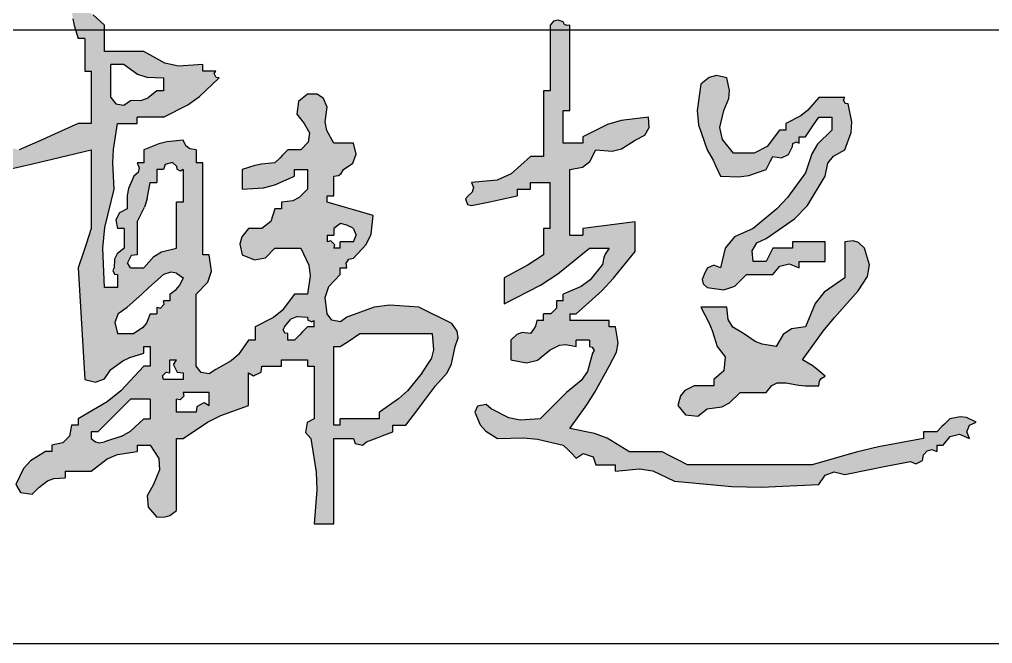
# Model space of a CAD drawing. Extents: x 5211311 to 5622788, y -441754 to -251897.
# Drawn here: x 5242771 to 5243803, y -287965 to -287304 of the extents above; entities that cross this region are included whole.
import ezdxf
from ezdxf.enums import TextEntityAlignment as Align

# ---------------------------------------------------------------- set-up
doc = ezdxf.new("R2010")
doc.units = 0
doc.header["$LTSCALE"] = 1000
doc.header["$MEASUREMENT"] = 0
doc.layers.get('0').update_dxf_attribs({"linetype": 'CONTINUOUS'})
doc.styles.add('sceie', font='sceie.shx', dxfattribs={"width": 0.7, "bigfont": 'sceic.shx'})

# ---------------------------------------------------------------- blocks, each defined once
blk = doc.blocks.new('韩超')
h = blk.add_hatch(color=256)
h.dxf.hatch_style = 1
h.paths.add_polyline_path([(0.787849, 0.514197), (0.777955, 0.527898), (0.77346, 0.562754), (0.78123, 0.586063), (0.805739, 0.61125), (0.805739, 0.625142), (0.819631, 0.625142), (0.818004, 0.635027), (0.823773, 0.643681), (0.833523, 0.64598), (0.860867, 0.674873), (0.870953, 0.696725), (0.875199, 0.736279), (0.836353, 0.74757), (0.816903, 0.753127), (0.777955, 0.764063), (0.777955, 0.777955), (0.791847, 0.777955), (0.791847, 0.819631), (0.801775, 0.820971), (0.80763, 0.824875), (0.812685, 0.833523), (0.832189, 0.847055), (0.839321, 0.866071), (0.833523, 0.889091), (0.791847, 0.889091), (0.776856, 0.916298), (0.7735, 0.934755), (0.777955, 0.965498), (0.770329, 0.984025), (0.756314, 0.993368), (0.736279, 0.993282), (0.716867, 0.977277), (0.713907, 0.950644), (0.729333, 0.930768), (0.740061, 0.911103), (0.737625, 0.891618), (0.722387, 0.875199), (0.694603, 0.875199), (0.683489, 0.864086), (0.677932, 0.858529), (0.666819, 0.847415), (0.638572, 0.845181), (0.624291, 0.842325), (0.597358, 0.833523), (0.597358, 0.791847), (0.643081, 0.794876), (0.666726, 0.800787), (0.708495, 0.819631), (0.708495, 0.833523), (0.736279, 0.833523), (0.736279, 0.791847), (0.718733, 0.774249), (0.705317, 0.767541), (0.680711, 0.764063), (0.680711, 0.750171), (0.666819, 0.750171), (0.658732, 0.72359), (0.639033, 0.708815), (0.61125, 0.708495), (0.596777, 0.690733), (0.592946, 0.675409), (0.597358, 0.652926), (0.623512, 0.642026), (0.64687, 0.646697), (0.666819, 0.666819), (0.722387, 0.666819), (0.738834, 0.631134), (0.742077, 0.608437), (0.736279, 0.569574), (0.708495, 0.569574), (0.682162, 0.535076), (0.663824, 0.519794), (0.625142, 0.500114), (0.625142, 0.47233), (0.61125, 0.47233), (0.589715, 0.441777), (0.574435, 0.428025), (0.54179, 0.409816), (0.527664, 0.400538), (0.510468, 0.403404), (0.500114, 0.416762), (0.500114, 0.569574), (0.524623, 0.594762), (0.532393, 0.618071), (0.527898, 0.652926), (0.514006, 0.652926), (0.514006, 0.847415), (0.500114, 0.847415), (0.500114, 0.875199), (0.486416, 0.877514), (0.478388, 0.883536), (0.47233, 0.896037), (0.438162, 0.892345), (0.420863, 0.888021), (0.388977, 0.875199), (0.388977, 0.847415), (0.375085, 0.847415), (0.379444, 0.836821), (0.376971, 0.826928), (0.368139, 0.819631), (0.356965, 0.793593), (0.353947, 0.778504), (0.354247, 0.750171), (0.337644, 0.741703), (0.330222, 0.726858), (0.333409, 0.708495), (0.347301, 0.708495), (0.347301, 0.666819), (0.332737, 0.655189), (0.327028, 0.643772), (0.326463, 0.625142), (0.32344, 0.619715), (0.327253, 0.612088), (0.333409, 0.61125), (0.333409, 0.583466), (0.305625, 0.583466), (0.302565, 0.667178), (0.306887, 0.710398), (0.326463, 0.791847), (0.3234, 0.8474), (0.32482, 0.875797), (0.333409, 0.930768), (0.375085, 0.930768), (0.375085, 0.94466), (0.430654, 0.94466), (0.482374, 0.970498), (0.50707, 0.987931), (0.548736, 1.028012), (0.542559, 1.028676), (0.538615, 1.036564), (0.54179, 1.041904), (0.514006, 1.041904), (0.514006, 1.055796), (0.462884, 1.052445), (0.433869, 1.058893), (0.388977, 1.08358), (0.305625, 1.08358), (0.305625, 1.139148), (0.281985, 1.161307), (0.266841, 1.170393), (0.236165, 1.180825), (0.238399, 1.152578), (0.241255, 1.138297), (0.250057, 1.111364), (0.263949, 1.111364), (0.263949, 1.041904), (0.277841, 1.041904), (0.277841, 0.930768), (0.250057, 0.930768), (0.200194, 0.90821), (0.175186, 0.897095), (0.125028, 0.875199), (0.097454, 0.881715), (0.078516, 0.877928), (0.055568, 0.861307), (0.050109, 0.847376), (0.0559, 0.8329), (0.06946, 0.826577), (0.152955, 0.845407), (0.194635, 0.855133), (0.277841, 0.875199), (0.277841, 0.708495), (0.266727, 0.675154), (0.261171, 0.658483), (0.250057, 0.625142), (0.255939, 0.530696), (0.258718, 0.483462), (0.263949, 0.388977), (0.286969, 0.38318), (0.305985, 0.390311), (0.319517, 0.409816), (0.344599, 0.428141), (0.359268, 0.435475), (0.388977, 0.444546), (0.388977, 0.458438), (0.40287, 0.458438), (0.40287, 0.416762), (0.388977, 0.416762), (0.340729, 0.364454), (0.31168, 0.341215), (0.250057, 0.305625), (0.250057, 0.291733), (0.236165, 0.291733), (0.231424, 0.268639), (0.217583, 0.254798), (0.194489, 0.250057), (0.194489, 0.236165), (0.180597, 0.236165), (0.148793, 0.216524), (0.134276, 0.200394), (0.118082, 0.166705), (0.127514, 0.14947), (0.152825, 0.145854), (0.166705, 0.159759), (0.185336, 0.17447), (0.198563, 0.17943), (0.222273, 0.180597), (0.222273, 0.194489), (0.277841, 0.194489), (0.311245, 0.220472), (0.333233, 0.229896), (0.375085, 0.236165), (0.375085, 0.250057), (0.40287, 0.250057), (0.420685, 0.221738), (0.422698, 0.197582), (0.409816, 0.166705), (0.396068, 0.142401), (0.398473, 0.118345), (0.416762, 0.097244), (0.43433, 0.097627), (0.444154, 0.100901), (0.458438, 0.111136), (0.458438, 0.263949), (0.47233, 0.263949), (0.524193, 0.298154), (0.552768, 0.312442), (0.61125, 0.333409), (0.61125, 0.40287), (0.621931, 0.39652), (0.637706, 0.404407), (0.639034, 0.416762), (0.680711, 0.416762), (0.680711, 0.430654), (0.736279, 0.430654), (0.736279, 0.416762), (0.750171, 0.416762), (0.750171, 0.305625), (0.735269, 0.297653), (0.731714, 0.276323), (0.743225, 0.263949), (0.754517, 0.192544), (0.755945, 0.155413), (0.750171, 0.083352), (0.791847, 0.083352), (0.791847, 0.263949), (0.833523, 0.263949), (0.837499, 0.253205), (0.852744, 0.249394), (0.861307, 0.257003), (0.883535, 0.265338), (0.894648, 0.269506), (0.916876, 0.277841), (0.916876, 0.291733), (0.94466, 0.291733), (0.969894, 0.324902), (0.982398, 0.341574), (1.007174, 0.375085), (1.032146, 0.402761), (1.041693, 0.421855), (1.04885, 0.458438), (1.055218, 0.477023), (1.053221, 0.491001), (1.041904, 0.50706), (0.972444, 0.54179), (0.910919, 0.546316), (0.877697, 0.541786), (0.819631, 0.520952), (0.805828, 0.5112)])
h.paths.add_polyline_path([(0.791847, 0.458438), (0.805739, 0.458438), (0.82241, 0.469551), (0.847415, 0.486222), (1.000228, 0.486222), (1.003038, 0.45197), (0.997988, 0.431769), (0.97939, 0.40287), (0.948039, 0.36501), (0.929334, 0.347744), (0.889091, 0.319517), (0.889091, 0.305625), (0.805739, 0.305625), (0.805739, 0.291733), (0.791847, 0.291733)], flags=16)
h.paths.add_polyline_path([(0.750171, 0.500114), (0.736279, 0.500114), (0.725165, 0.489), (0.719608, 0.483443), (0.708495, 0.47233), (0.694603, 0.47233), (0.694603, 0.486222), (0.688447, 0.48706), (0.684633, 0.494686), (0.687657, 0.500114), (0.701182, 0.516386), (0.715167, 0.52238), (0.736279, 0.520952), (0.736943, 0.514775), (0.744831, 0.510831), (0.750171, 0.514006)], flags=16)
h.paths.add_polyline_path([(0.791847, 0.666819), (0.793521, 0.674497), (0.785633, 0.682384), (0.777955, 0.680711), (0.777955, 0.694603), (0.791847, 0.694603), (0.792194, 0.70849), (0.806202, 0.718996), (0.819631, 0.715441), (0.833192, 0.709118), (0.838982, 0.694641), (0.833523, 0.680711), (0.805739, 0.680711), (0.805739, 0.666819)], flags=16)
h.paths.add_polyline_path([(0.527898, 0.361193), (0.527898, 0.333409), (0.517217, 0.339759), (0.501443, 0.331871), (0.500114, 0.319517), (0.458438, 0.319517), (0.458438, 0.347301), (0.466116, 0.345628), (0.474003, 0.353515), (0.47233, 0.361193)], flags=16)
h.paths.add_polyline_path([(0.47233, 0.40287), (0.47233, 0.388977), (0.430654, 0.388977), (0.42898, 0.396656), (0.436867, 0.404543), (0.444546, 0.40287), (0.444546, 0.430654), (0.458438, 0.430654), (0.452088, 0.419973), (0.459976, 0.404198)], flags=16)
h.paths.add_polyline_path([(0.47233, 0.604304), (0.464836, 0.588169), (0.458643, 0.580427), (0.444546, 0.569574), (0.444546, 0.555682), (0.430654, 0.555682), (0.432327, 0.548004), (0.42444, 0.540117), (0.416762, 0.54179), (0.416762, 0.527898), (0.40287, 0.527898), (0.39467, 0.507807), (0.386422, 0.49791), (0.368139, 0.486222), (0.333409, 0.486222), (0.327612, 0.509242), (0.334743, 0.528258), (0.354247, 0.54179), (0.384775, 0.569612), (0.400056, 0.583504), (0.430654, 0.61125), (0.446814, 0.616197), (0.458647, 0.614224)], flags=16)
h.paths.add_polyline_path([(0.458438, 0.666819), (0.426908, 0.659351), (0.410404, 0.649448), (0.388977, 0.625142), (0.361193, 0.625142), (0.354844, 0.635823), (0.362731, 0.651598), (0.375085, 0.652926), (0.375085, 0.722387), (0.390598, 0.753922), (0.396359, 0.771203), (0.40287, 0.805739), (0.416762, 0.805739), (0.416762, 0.833523), (0.430654, 0.833523), (0.434629, 0.844267), (0.449874, 0.848078), (0.458438, 0.840469), (0.459102, 0.834292), (0.466989, 0.830348), (0.47233, 0.833523), (0.47233, 0.764063), (0.458438, 0.764063)], flags=16)
h.paths.add_polyline_path([(0.40287, 0.347301), (0.40287, 0.305625), (0.388977, 0.305625), (0.360889, 0.27915), (0.342496, 0.268422), (0.305625, 0.257003), (0.294367, 0.254885), (0.286778, 0.256782), (0.277841, 0.263949), (0.277841, 0.277841), (0.291733, 0.277841), (0.319459, 0.305683), (0.333352, 0.319575), (0.361193, 0.347301)], flags=16)
h.paths.add_polyline_path([(0.430654, 1.000228), (0.416762, 1.000228), (0.39813, 0.985517), (0.384903, 0.980557), (0.361193, 0.97939), (0.347067, 0.970112), (0.329871, 0.972978), (0.319517, 0.986336), (0.319517, 1.055796), (0.347301, 1.055796), (0.376072, 1.035613), (0.395527, 1.029128), (0.430654, 1.028012)], flags=16)
h = blk.add_hatch(color=256)
h.dxf.hatch_style = 1
h.paths.add_polyline_path([(1.542018, 0.208381), (1.519791, 0.219494), (1.508677, 0.225051), (1.48645, 0.236165), (1.416989, 0.236165), (1.371255, 0.264232), (1.344642, 0.274582), (1.291961, 0.284787), (1.328443, 0.335457), (1.345237, 0.362046), (1.375313, 0.416762), (1.391241, 0.446575), (1.394603, 0.466747), (1.389205, 0.500114), (1.375313, 0.500114), (1.375313, 0.514006), (1.291961, 0.514006), (1.291961, 0.527898), (1.305853, 0.527898), (1.359796, 0.576664), (1.385101, 0.603375), (1.430881, 0.659873), (1.430881, 0.722387), (1.386427, 0.71683), (1.3642, 0.714052), (1.319745, 0.708495), (1.319745, 0.694603), (1.291961, 0.694603), (1.291961, 0.833523), (1.31926, 0.838693), (1.334923, 0.85044), (1.347529, 0.875199), (1.381781, 0.872389), (1.401982, 0.877439), (1.430881, 0.896037), (1.450883, 0.906123), (1.460131, 0.922307), (1.458666, 0.94466), (1.401114, 0.937345), (1.371819, 0.928557), (1.319745, 0.902983), (1.319745, 0.889091), (1.278069, 0.889091), (1.278069, 0.958552), (1.291961, 0.958552), (1.291961, 1.139148), (1.285806, 1.138304), (1.281086, 1.140664), (1.278069, 1.146094), (1.267308, 1.150023), (1.257931, 1.147679), (1.250285, 1.139148), (1.250285, 1.000228), (1.236393, 1.000228), (1.236393, 0.861307), (1.208609, 0.861307), (1.168183, 0.824416), (1.138053, 0.811024), (1.08358, 0.805739), (1.087939, 0.795145), (1.085465, 0.785252), (1.076634, 0.777955), (1.071121, 0.771113), (1.075065, 0.759282), (1.08358, 0.757117), (1.122533, 0.76519), (1.141984, 0.769358), (1.180825, 0.777955), (1.180825, 0.791847), (1.208609, 0.791847), (1.208609, 0.805739), (1.250285, 0.805739), (1.250285, 0.708495), (1.236393, 0.708495), (1.236393, 0.652926), (1.203973, 0.631977), (1.187234, 0.622213), (1.15304, 0.604304), (1.15304, 0.548736), (1.229739, 0.588318), (1.266619, 0.612432), (1.333637, 0.666819), (1.375313, 0.666819), (1.366995, 0.654381), (1.363975, 0.646831), (1.361421, 0.632088), (1.335054, 0.599814), (1.316435, 0.58585), (1.278069, 0.569574), (1.278069, 0.555682), (1.264177, 0.555682), (1.26415, 0.539965), (1.25211, 0.527924), (1.236393, 0.527898), (1.236393, 0.514006), (1.222501, 0.514006), (1.219217, 0.502022), (1.216226, 0.496039), (1.208609, 0.486222), (1.191149, 0.488205), (1.17971, 0.484393), (1.166932, 0.47233), (1.166932, 0.430654), (1.200708, 0.424307), (1.223469, 0.429997), (1.250285, 0.451492), (1.27048, 0.461183), (1.283894, 0.46286), (1.305853, 0.458438), (1.305853, 0.47233), (1.333637, 0.47233), (1.333637, 0.458438), (1.339793, 0.4576), (1.343606, 0.449973), (1.340583, 0.444546), (1.32937, 0.406076), (1.316213, 0.38634), (1.285015, 0.361193), (1.229447, 0.305625), (1.187056, 0.302553), (1.163204, 0.307323), (1.125256, 0.326463), (1.114566, 0.33576), (1.096818, 0.332211), (1.090526, 0.319517), (1.102438, 0.292491), (1.113943, 0.279343), (1.139148, 0.263949), (1.194983, 0.265062), (1.223561, 0.262204), (1.278069, 0.250057), (1.289183, 0.238943), (1.294739, 0.233386), (1.305853, 0.222273), (1.320568, 0.231877), (1.341519, 0.224893), (1.347529, 0.208381), (1.389205, 0.208381), (1.389205, 0.194489), (1.439628, 0.1998), (1.468259, 0.195028), (1.514234, 0.173651), (1.635959, 0.161998), (1.69773, 0.160594), (1.819859, 0.166705), (1.833779, 0.185933), (1.852296, 0.192877), (1.875427, 0.187543), (1.930995, 0.198656), (1.958779, 0.204213), (2.014348, 0.215327), (2.025534, 0.209917), (2.039748, 0.217024), (2.042132, 0.229219), (2.049428, 0.23805), (2.059322, 0.240524), (2.069916, 0.236165), (2.069916, 0.250057), (2.083808, 0.250057), (2.098401, 0.26772), (2.118188, 0.272666), (2.139376, 0.263949), (2.133917, 0.27788), (2.139708, 0.292356), (2.153268, 0.298679), (2.133073, 0.308371), (2.119659, 0.310047), (2.0977, 0.305625), (2.086586, 0.294512), (2.08103, 0.288955), (2.069916, 0.277841), (2.042132, 0.277841), (2.042132, 0.263949), (1.946785, 0.245868), (1.899372, 0.234712), (1.805967, 0.208381)])
h = blk.add_hatch(color=256)
h.dxf.hatch_style = 1
h.paths.add_polyline_path([(1.611478, 0.625142), (1.597547, 0.630601), (1.583071, 0.624811), (1.576748, 0.61125), (1.572819, 0.60049), (1.575163, 0.591112), (1.583694, 0.583466), (1.61855, 0.578971), (1.641859, 0.586741), (1.667046, 0.61125), (1.680938, 0.61125), (1.722615, 0.61125), (1.737208, 0.628913), (1.756995, 0.63386), (1.778183, 0.625142), (1.778183, 0.639034), (1.833751, 0.639034), (1.833751, 0.655705), (1.833751, 0.66404), (1.833751, 0.680711), (1.805967, 0.680711), (1.792075, 0.680711), (1.764291, 0.680711), (1.764291, 0.666819), (1.722615, 0.666819), (1.717058, 0.655705), (1.714279, 0.650148), (1.708723, 0.639034), (1.69483, 0.639034), (1.680938, 0.639034), (1.678868, 0.661339), (1.688455, 0.678116), (1.708723, 0.687657), (1.768692, 0.728785), (1.795922, 0.757527), (1.833751, 0.819631), (1.839429, 0.846829), (1.850907, 0.862133), (1.875427, 0.875199), (1.888443, 0.91196), (1.890032, 0.934206), (1.882373, 0.972444), (1.876196, 0.973108), (1.872252, 0.980995), (1.875427, 0.986336), (1.861535, 0.986336), (1.819859, 0.986336), (1.796859, 0.959188), (1.781933, 0.947248), (1.750399, 0.930768), (1.750399, 0.916876), (1.736507, 0.916876), (1.71031, 0.882162), (1.682751, 0.868382), (1.639262, 0.868253), (1.61591, 0.897042), (1.610049, 0.922442), (1.618424, 0.958552), (1.629264, 0.984285), (1.6309, 1.000642), (1.62537, 1.028012), (1.602888, 1.032424), (1.587563, 1.028593), (1.569802, 1.01412), (1.562035, 0.958817), (1.56513, 0.927869), (1.583694, 0.875199), (1.595758, 0.853473), (1.601336, 0.842318), (1.611478, 0.819631), (1.650742, 0.818134), (1.671448, 0.821092), (1.708723, 0.833523), (1.714279, 0.844637), (1.717058, 0.850194), (1.722615, 0.861307), (1.740978, 0.85812), (1.755823, 0.865542), (1.764291, 0.882145), (1.764955, 0.888322), (1.772842, 0.892266), (1.778183, 0.889091), (1.778183, 0.902983), (1.792075, 0.902983), (1.803189, 0.919654), (1.808745, 0.927989), (1.819859, 0.94466), (1.847643, 0.94466), (1.847643, 0.916876), (1.817381, 0.887163), (1.804962, 0.866982), (1.792075, 0.826577), (1.753545, 0.774398), (1.730689, 0.750113), (1.680938, 0.708495), (1.641359, 0.690689), (1.621854, 0.667284)])
h = blk.add_hatch(color=256)
h.dxf.hatch_style = 1
h.paths.add_polyline_path([(1.831635, 0.573795), (1.812227, 0.549535), (1.792075, 0.500114), (1.762292, 0.496094), (1.744726, 0.484384), (1.729561, 0.458438), (1.700075, 0.463546), (1.684975, 0.469586), (1.6601, 0.486222), (1.637668, 0.49978), (1.627728, 0.515685), (1.62537, 0.54179), (1.603143, 0.54179), (1.592029, 0.54179), (1.569802, 0.54179), (1.586675, 0.509854), (1.593737, 0.492906), (1.604532, 0.458438), (1.621804, 0.436498), (1.61886, 0.407063), (1.597586, 0.388977), (1.597586, 0.375085), (1.55591, 0.375085), (1.536306, 0.36578), (1.526798, 0.35437), (1.52118, 0.333409), (1.537185, 0.313997), (1.563818, 0.311038), (1.583694, 0.326463), (1.614401, 0.331156), (1.630976, 0.339443), (1.653154, 0.361193), (1.667046, 0.361193), (1.708723, 0.361193), (1.720352, 0.375758), (1.731769, 0.381467), (1.750399, 0.382031), (1.77782, 0.376762), (1.791938, 0.37535), (1.819859, 0.375085), (1.821199, 0.385013), (1.825102, 0.390868), (1.833751, 0.395924), (1.815429, 0.411271), (1.805589, 0.418299), (1.785129, 0.430654), (1.829593, 0.491137), (1.853312, 0.520437), (1.903211, 0.57652), (1.923495, 0.606919), (1.927312, 0.631729), (1.917103, 0.666819), (1.904326, 0.678881), (1.892887, 0.682694), (1.875427, 0.680711), (1.875427, 0.650148), (1.875427, 0.634867), (1.875427, 0.604304)])
for p, q in [((0.305625, 1.139148), (0.281985, 1.161307)), ((0.238399, 1.152578), (0.241255, 1.138297)), ((0.241255, 1.138297), (0.250057, 1.111364)), ((0.305625, 1.08358), (0.305625, 1.139148)), ((1.257931, 1.147679), (1.250285, 1.139148)), ((1.250285, 1.139148), (1.250285, 1.000228)), ((1.267308, 1.150023), (1.257931, 1.147679)), ((1.278069, 1.146094), (1.267308, 1.150023)), ((1.281086, 1.140664), (1.278069, 1.146094)), ((1.285806, 1.138304), (1.281086, 1.140664)), ((1.291961, 1.139148), (1.285806, 1.138304)), ((1.291961, 0.958552), (1.291961, 1.139148)), ((0.263949, 1.111364), (0.250057, 1.111364)), ((0.263949, 1.111364), (0.263949, 1.041904)), ((0.388977, 1.08358), (0.305625, 1.08358)), ((0.433869, 1.058893), (0.388977, 1.08358)), ((0.319517, 0.986336), (0.319517, 1.055796)), ((0.347301, 1.055796), (0.319517, 1.055796)), ((0.347301, 1.055796), (0.376072, 1.035613)), ((0.462884, 1.052445), (0.433869, 1.058893)), ((0.514006, 1.055796), (0.462884, 1.052445)), ((0.514006, 1.041904), (0.514006, 1.055796)), ((0.263949, 1.041904), (0.277841, 1.041904)), ((0.277841, 1.041904), (0.277841, 0.930768)), ((0.376072, 1.035613), (0.395527, 1.029128)), ((0.54179, 1.041904), (0.514006, 1.041904)), ((0.538615, 1.036564), (0.54179, 1.041904)), ((0.542559, 1.028676), (0.538615, 1.036564)), ((1.602888, 1.032424), (1.587563, 1.028593)), ((1.62537, 1.028012), (1.602888, 1.032424)), ((0.395527, 1.029128), (0.430654, 1.028012)), ((0.430654, 1.028012), (0.430654, 1.000228)), ((0.50707, 0.987931), (0.548736, 1.028012)), ((0.548736, 1.028012), (0.542559, 1.028676)), ((1.569802, 1.01412), (1.562035, 0.958817)), ((1.587563, 1.028593), (1.569802, 1.01412)), ((1.6309, 1.000642), (1.62537, 1.028012)), ((0.416762, 1.000228), (0.39813, 0.985517)), ((0.430654, 1.000228), (0.416762, 1.000228)), ((0.736279, 0.993282), (0.716867, 0.977277)), ((0.756314, 0.993368), (0.736279, 0.993282)), ((0.770329, 0.984025), (0.756314, 0.993368)), ((1.236393, 1.000228), (1.236393, 0.861307)), ((1.250285, 1.000228), (1.236393, 1.000228)), ((1.629264, 0.984285), (1.6309, 1.000642)), ((0.319517, 0.986336), (0.329871, 0.972978)), ((0.329871, 0.972978), (0.347067, 0.970112)), ((0.347067, 0.970112), (0.361193, 0.97939)), ((0.361193, 0.97939), (0.384903, 0.980557)), ((0.384903, 0.980557), (0.39813, 0.985517)), ((0.430654, 0.94466), (0.482374, 0.970498)), ((0.482374, 0.970498), (0.50707, 0.987931)), ((0.716867, 0.977277), (0.713907, 0.950644)), ((0.777955, 0.965498), (0.770329, 0.984025)), ((1.618424, 0.958552), (1.629264, 0.984285)), ((1.819859, 0.986336), (1.796859, 0.959188)), ((1.861535, 0.986336), (1.819859, 0.986336)), ((1.875427, 0.986336), (1.861535, 0.986336)), ((1.872252, 0.980995), (1.875427, 0.986336)), ((1.876196, 0.973108), (1.872252, 0.980995)), ((1.882373, 0.972444), (1.876196, 0.973108)), ((1.890032, 0.934206), (1.882373, 0.972444)), ((0.713907, 0.950644), (0.729333, 0.930768)), ((0.7735, 0.934755), (0.777955, 0.965498)), ((1.278069, 0.958552), (1.291961, 0.958552)), ((1.278069, 0.889091), (1.278069, 0.958552)), ((1.562035, 0.958817), (1.56513, 0.927869)), ((1.610049, 0.922442), (1.618424, 0.958552)), ((1.796859, 0.959188), (1.781933, 0.947248)), ((0.250057, 0.930768), (0.200194, 0.90821)), ((0.277841, 0.930768), (0.250057, 0.930768)), ((0.32482, 0.875797), (0.333409, 0.930768)), ((0.333409, 0.930768), (0.375085, 0.930768)), ((0.375085, 0.930768), (0.375085, 0.94466)), ((0.430654, 0.94466), (0.375085, 0.94466)), ((0.729333, 0.930768), (0.740061, 0.911103)), ((0.776856, 0.916298), (0.7735, 0.934755)), ((1.371819, 0.928557), (1.319745, 0.902983)), ((1.401114, 0.937345), (1.371819, 0.928557)), ((1.458666, 0.94466), (1.401114, 0.937345)), ((1.460131, 0.922307), (1.458666, 0.94466)), ((1.781933, 0.947248), (1.750399, 0.930768)), ((1.750399, 0.930768), (1.750399, 0.916876)), ((1.808745, 0.927989), (1.819859, 0.94466)), ((1.819859, 0.94466), (1.847643, 0.94466)), ((1.847643, 0.94466), (1.847643, 0.916876)), ((1.888443, 0.91196), (1.890032, 0.934206)), ((0.200194, 0.90821), (0.175186, 0.897095)), ((0.740061, 0.911103), (0.737625, 0.891618)), ((0.791847, 0.889091), (0.776856, 0.916298)), ((1.450883, 0.906123), (1.460131, 0.922307)), ((1.56513, 0.927869), (1.583694, 0.875199)), ((1.61591, 0.897042), (1.610049, 0.922442)), ((1.736507, 0.916876), (1.71031, 0.882162)), ((1.750399, 0.916876), (1.736507, 0.916876)), ((1.792075, 0.902983), (1.803189, 0.919654)), ((1.803189, 0.919654), (1.808745, 0.927989)), ((1.847643, 0.916876), (1.817381, 0.887163)), ((1.875427, 0.875199), (1.888443, 0.91196)), ((0.175186, 0.897095), (0.125028, 0.875199)), ((0.420863, 0.888021), (0.388977, 0.875199)), ((0.438162, 0.892345), (0.420863, 0.888021)), ((0.47233, 0.896037), (0.438162, 0.892345)), ((0.478388, 0.883536), (0.47233, 0.896037)), ((0.737625, 0.891618), (0.722387, 0.875199)), ((0.833523, 0.889091), (0.791847, 0.889091)), ((0.839321, 0.866071), (0.833523, 0.889091)), ((1.319745, 0.889091), (1.278069, 0.889091)), ((1.319745, 0.902983), (1.319745, 0.889091)), ((1.401982, 0.877439), (1.430881, 0.896037)), ((1.430881, 0.896037), (1.450883, 0.906123)), ((1.639262, 0.868253), (1.61591, 0.897042)), ((1.764291, 0.882145), (1.764955, 0.888322)), ((1.764955, 0.888322), (1.772842, 0.892266)), ((1.772842, 0.892266), (1.778183, 0.889091)), ((1.778183, 0.902983), (1.792075, 0.902983)), ((1.778183, 0.889091), (1.778183, 0.902983)), ((1.817381, 0.887163), (1.804962, 0.866982)), ((0.194635, 0.855133), (0.277841, 0.875199)), ((0.277841, 0.875199), (0.277841, 0.708495)), ((0.3234, 0.8474), (0.32482, 0.875797)), ((0.388977, 0.875199), (0.388977, 0.847415)), ((0.486416, 0.877514), (0.478388, 0.883536)), ((0.500114, 0.875199), (0.486416, 0.877514)), ((0.500114, 0.875199), (0.500114, 0.847415)), ((0.694603, 0.875199), (0.683489, 0.864086)), ((0.722387, 0.875199), (0.694603, 0.875199)), ((1.334923, 0.85044), (1.347529, 0.875199)), ((1.347529, 0.875199), (1.381781, 0.872389)), ((1.381781, 0.872389), (1.401982, 0.877439)), ((1.583694, 0.875199), (1.595758, 0.853473)), ((1.682751, 0.868382), (1.639262, 0.868253)), ((1.71031, 0.882162), (1.682751, 0.868382)), ((1.755823, 0.865542), (1.764291, 0.882145)), ((1.804962, 0.866982), (1.792075, 0.826577)), ((1.850907, 0.862133), (1.875427, 0.875199)), ((0.152955, 0.845407), (0.194635, 0.855133)), ((0.326463, 0.791847), (0.3234, 0.8474)), ((0.388977, 0.847415), (0.375085, 0.847415)), ((0.375085, 0.847415), (0.379444, 0.836821)), ((0.449874, 0.848078), (0.434629, 0.844267)), ((0.458438, 0.840469), (0.449874, 0.848078)), ((0.514006, 0.847415), (0.500114, 0.847415)), ((0.514006, 0.652926), (0.514006, 0.847415)), ((0.666819, 0.847415), (0.638572, 0.845181)), ((0.677932, 0.858529), (0.666819, 0.847415)), ((0.683489, 0.864086), (0.677932, 0.858529)), ((0.812685, 0.833523), (0.832189, 0.847055)), ((0.832189, 0.847055), (0.839321, 0.866071)), ((1.208609, 0.861307), (1.168183, 0.824416)), ((1.236393, 0.861307), (1.208609, 0.861307)), ((1.31926, 0.838693), (1.334923, 0.85044)), ((1.595758, 0.853473), (1.601336, 0.842318)), ((1.714279, 0.844637), (1.717058, 0.850194)), ((1.717058, 0.850194), (1.722615, 0.861307)), ((1.722615, 0.861307), (1.740978, 0.85812)), ((1.740978, 0.85812), (1.755823, 0.865542)), ((1.833751, 0.819631), (1.839429, 0.846829)), ((1.839429, 0.846829), (1.850907, 0.862133)), ((0.06946, 0.826577), (0.152955, 0.845407)), ((0.376971, 0.826928), (0.368139, 0.819631)), ((0.379444, 0.836821), (0.376971, 0.826928)), ((0.416762, 0.833523), (0.416762, 0.805739)), ((0.430654, 0.833523), (0.416762, 0.833523)), ((0.434629, 0.844267), (0.430654, 0.833523)), ((0.458438, 0.840469), (0.459102, 0.834292)), ((0.466989, 0.830348), (0.459102, 0.834292)), ((0.47233, 0.833523), (0.466989, 0.830348)), ((0.47233, 0.833523), (0.47233, 0.764063)), ((0.624291, 0.842325), (0.597358, 0.833523)), ((0.597358, 0.833523), (0.597358, 0.791847)), ((0.638572, 0.845181), (0.624291, 0.842325)), ((0.708495, 0.833523), (0.736279, 0.833523)), ((0.708495, 0.819631), (0.708495, 0.833523)), ((0.736279, 0.833523), (0.736279, 0.791847)), ((0.80763, 0.824875), (0.812685, 0.833523)), ((1.291961, 0.833523), (1.31926, 0.838693)), ((1.291961, 0.694603), (1.291961, 0.833523)), ((1.601336, 0.842318), (1.611478, 0.819631)), ((1.671448, 0.821092), (1.708723, 0.833523)), ((1.708723, 0.833523), (1.714279, 0.844637)), ((1.792075, 0.826577), (1.753545, 0.774398)), ((0.368139, 0.819631), (0.356965, 0.793593)), ((0.396359, 0.771203), (0.40287, 0.805739)), ((0.40287, 0.805739), (0.416762, 0.805739)), ((0.666726, 0.800787), (0.708495, 0.819631)), ((0.791847, 0.819631), (0.801775, 0.820971)), ((0.791847, 0.777955), (0.791847, 0.819631)), ((0.801775, 0.820971), (0.80763, 0.824875)), ((1.138053, 0.811024), (1.08358, 0.805739)), ((1.08358, 0.805739), (1.087939, 0.795145)), ((1.168183, 0.824416), (1.138053, 0.811024)), ((1.208609, 0.791847), (1.208609, 0.805739)), ((1.208609, 0.805739), (1.250285, 0.805739)), ((1.250285, 0.708495), (1.250285, 0.805739)), ((1.611478, 0.819631), (1.650742, 0.818134)), ((1.650742, 0.818134), (1.671448, 0.821092)), ((1.795922, 0.757527), (1.833751, 0.819631)), ((0.306887, 0.710398), (0.326463, 0.791847)), ((0.356965, 0.793593), (0.353947, 0.778504)), ((0.597358, 0.791847), (0.643081, 0.794876)), ((0.643081, 0.794876), (0.666726, 0.800787)), ((0.736279, 0.791847), (0.718733, 0.774249)), ((1.085465, 0.785252), (1.076634, 0.777955)), ((1.087939, 0.795145), (1.085465, 0.785252)), ((1.180825, 0.791847), (1.208609, 0.791847)), ((1.180825, 0.791847), (1.180825, 0.777955)), ((0.353947, 0.778504), (0.354247, 0.750171)), ((0.396359, 0.771203), (0.390598, 0.753922)), ((0.47233, 0.764063), (0.458438, 0.764063)), ((0.458438, 0.666819), (0.458438, 0.764063)), ((0.705317, 0.767541), (0.680711, 0.764063)), ((0.680711, 0.764063), (0.680711, 0.750171)), ((0.718733, 0.774249), (0.705317, 0.767541)), ((0.777955, 0.777955), (0.791847, 0.777955)), ((0.777955, 0.764063), (0.777955, 0.777955)), ((0.816903, 0.753127), (0.777955, 0.764063)), ((1.076634, 0.777955), (1.071121, 0.771113)), ((1.071121, 0.771113), (1.075065, 0.759282)), ((1.08358, 0.757117), (1.122533, 0.76519)), ((1.122533, 0.76519), (1.141984, 0.769358)), ((1.141984, 0.769358), (1.180825, 0.777955)), ((1.753545, 0.774398), (1.730689, 0.750113)), ((0.354247, 0.750171), (0.337644, 0.741703)), ((0.375085, 0.722387), (0.390598, 0.753922)), ((0.666819, 0.750171), (0.658732, 0.72359)), ((0.680711, 0.750171), (0.666819, 0.750171)), ((0.836353, 0.74757), (0.816903, 0.753127)), ((0.875199, 0.736279), (0.836353, 0.74757)), ((1.075065, 0.759282), (1.08358, 0.757117)), ((1.730689, 0.750113), (1.680938, 0.708495)), ((1.768692, 0.728785), (1.795922, 0.757527)), ((0.337644, 0.741703), (0.330222, 0.726858)), ((0.330222, 0.726858), (0.333409, 0.708495)), ((0.375085, 0.722387), (0.375085, 0.652926)), ((0.658732, 0.72359), (0.639033, 0.708815)), ((0.870953, 0.696725), (0.875199, 0.736279)), ((1.430881, 0.722387), (1.386427, 0.71683)), ((1.430881, 0.659873), (1.430881, 0.722387)), ((1.708723, 0.687657), (1.768692, 0.728785)), ((0.277841, 0.708495), (0.266727, 0.675154)), ((0.302565, 0.667178), (0.306887, 0.710398)), ((0.347301, 0.708495), (0.333409, 0.708495)), ((0.347301, 0.708495), (0.347301, 0.666819)), ((0.61125, 0.708495), (0.596777, 0.690733)), ((0.639033, 0.708815), (0.61125, 0.708495)), ((0.792194, 0.70849), (0.791847, 0.694603)), ((0.806202, 0.718996), (0.792194, 0.70849)), ((0.819631, 0.715441), (0.806202, 0.718996)), ((0.833192, 0.709118), (0.819631, 0.715441)), ((0.833192, 0.709118), (0.838982, 0.694641)), ((1.236393, 0.708495), (1.236393, 0.652926)), ((1.250285, 0.708495), (1.236393, 0.708495)), ((1.3642, 0.714052), (1.319745, 0.708495)), ((1.319745, 0.708495), (1.319745, 0.694603)), ((1.386427, 0.71683), (1.3642, 0.714052)), ((1.680938, 0.708495), (1.641359, 0.690689)), ((0.596777, 0.690733), (0.592946, 0.675409)), ((0.777955, 0.694603), (0.777955, 0.680711)), ((0.777955, 0.694603), (0.791847, 0.694603)), ((0.785633, 0.682384), (0.777955, 0.680711)), ((0.785633, 0.682384), (0.793521, 0.674497)), ((0.833523, 0.680711), (0.805739, 0.680711)), ((0.805739, 0.666819), (0.805739, 0.680711)), ((0.833523, 0.680711), (0.838982, 0.694641)), ((0.860867, 0.674873), (0.870953, 0.696725)), ((1.291961, 0.694603), (1.319745, 0.694603)), ((1.641359, 0.690689), (1.621854, 0.667284)), ((1.688455, 0.678116), (1.708723, 0.687657)), ((1.792075, 0.680711), (1.764291, 0.680711)), ((1.764291, 0.680711), (1.764291, 0.666819)), ((1.805967, 0.680711), (1.792075, 0.680711)), ((1.833751, 0.680711), (1.805967, 0.680711)), ((1.833751, 0.66404), (1.833751, 0.680711)), ((1.892887, 0.682694), (1.875427, 0.680711)), ((1.875427, 0.680711), (1.875427, 0.650148)), ((1.904326, 0.678881), (1.892887, 0.682694)), ((0.266727, 0.675154), (0.261171, 0.658483)), ((0.305625, 0.583466), (0.302565, 0.667178)), ((0.347301, 0.666819), (0.332737, 0.655189)), ((0.426908, 0.659351), (0.458438, 0.666819)), ((0.592946, 0.675409), (0.597358, 0.652926)), ((0.64687, 0.646697), (0.666819, 0.666819)), ((0.666819, 0.666819), (0.722387, 0.666819)), ((0.722387, 0.666819), (0.738834, 0.631134)), ((0.793521, 0.674497), (0.791847, 0.666819)), ((0.805739, 0.666819), (0.791847, 0.666819)), ((0.833523, 0.64598), (0.860867, 0.674873)), ((1.266619, 0.612432), (1.333637, 0.666819)), ((1.333637, 0.666819), (1.375313, 0.666819)), ((1.375313, 0.666819), (1.366995, 0.654381)), ((1.621854, 0.667284), (1.611478, 0.625142)), ((1.678868, 0.661339), (1.688455, 0.678116)), ((1.680938, 0.639034), (1.678868, 0.661339)), ((1.722615, 0.666819), (1.717058, 0.655705)), ((1.764291, 0.666819), (1.722615, 0.666819)), ((1.833751, 0.655705), (1.833751, 0.66404)), ((1.917103, 0.666819), (1.904326, 0.678881)), ((1.927312, 0.631729), (1.917103, 0.666819)), ((0.261171, 0.658483), (0.250057, 0.625142)), ((0.327028, 0.643772), (0.326463, 0.625142)), ((0.332737, 0.655189), (0.327028, 0.643772)), ((0.362731, 0.651598), (0.354844, 0.635823)), ((0.375085, 0.652926), (0.362731, 0.651598)), ((0.410404, 0.649448), (0.388977, 0.625142)), ((0.410404, 0.649448), (0.426908, 0.659351)), ((0.527898, 0.652926), (0.514006, 0.652926)), ((0.532393, 0.618071), (0.527898, 0.652926)), ((0.597358, 0.652926), (0.623512, 0.642026)), ((0.623512, 0.642026), (0.64687, 0.646697)), ((0.818004, 0.635027), (0.823773, 0.643681)), ((0.823773, 0.643681), (0.833523, 0.64598)), ((1.236393, 0.652926), (1.203973, 0.631977)), ((1.363975, 0.646831), (1.361421, 0.632088)), ((1.366995, 0.654381), (1.363975, 0.646831)), ((1.385101, 0.603375), (1.430881, 0.659873)), ((1.714279, 0.650148), (1.708723, 0.639034)), ((1.717058, 0.655705), (1.714279, 0.650148)), ((1.833751, 0.639034), (1.833751, 0.655705)), ((1.875427, 0.650148), (1.875427, 0.634867)), ((0.250057, 0.625142), (0.255939, 0.530696)), ((0.326463, 0.625142), (0.32344, 0.619715)), ((0.32344, 0.619715), (0.327253, 0.612088)), ((0.361193, 0.625142), (0.354844, 0.635823)), ((0.361193, 0.625142), (0.388977, 0.625142)), ((0.738834, 0.631134), (0.742077, 0.608437)), ((0.805739, 0.61125), (0.805739, 0.625142)), ((0.805739, 0.625142), (0.819631, 0.625142)), ((0.819631, 0.625142), (0.818004, 0.635027)), ((1.187234, 0.622213), (1.15304, 0.604304)), ((1.203973, 0.631977), (1.187234, 0.622213)), ((1.361421, 0.632088), (1.335054, 0.599814)), ((1.583071, 0.624811), (1.576748, 0.61125)), ((1.597547, 0.630601), (1.583071, 0.624811)), ((1.611478, 0.625142), (1.597547, 0.630601)), ((1.69483, 0.639034), (1.680938, 0.639034)), ((1.708723, 0.639034), (1.69483, 0.639034)), ((1.722615, 0.61125), (1.737208, 0.628913)), ((1.737208, 0.628913), (1.756995, 0.63386)), ((1.756995, 0.63386), (1.778183, 0.625142)), ((1.778183, 0.625142), (1.778183, 0.639034)), ((1.778183, 0.639034), (1.833751, 0.639034)), ((1.875427, 0.634867), (1.875427, 0.604304)), ((1.923495, 0.606919), (1.927312, 0.631729)), ((0.327253, 0.612088), (0.333409, 0.61125)), ((0.333409, 0.61125), (0.333409, 0.583466)), ((0.430654, 0.61125), (0.400056, 0.583504)), ((0.446814, 0.616197), (0.430654, 0.61125)), ((0.458647, 0.614224), (0.446814, 0.616197)), ((0.458647, 0.614224), (0.47233, 0.604304)), ((0.47233, 0.604304), (0.464836, 0.588169)), ((0.524623, 0.594762), (0.532393, 0.618071)), ((0.742077, 0.608437), (0.736279, 0.569574)), ((0.78123, 0.586063), (0.805739, 0.61125)), ((1.15304, 0.604304), (1.15304, 0.548736)), ((1.229739, 0.588318), (1.266619, 0.612432)), ((1.335054, 0.599814), (1.316435, 0.58585)), ((1.359796, 0.576664), (1.385101, 0.603375)), ((1.576748, 0.61125), (1.572819, 0.60049)), ((1.572819, 0.60049), (1.575163, 0.591112)), ((1.641859, 0.586741), (1.667046, 0.61125)), ((1.667046, 0.61125), (1.680938, 0.61125)), ((1.680938, 0.61125), (1.722615, 0.61125)), ((1.875427, 0.604304), (1.831635, 0.573795)), ((1.903211, 0.57652), (1.923495, 0.606919)), ((0.333409, 0.583466), (0.305625, 0.583466)), ((0.384775, 0.569612), (0.400056, 0.583504)), ((0.444546, 0.569574), (0.458643, 0.580427)), ((0.458643, 0.580427), (0.464836, 0.588169)), ((0.500114, 0.569574), (0.524623, 0.594762)), ((0.77346, 0.562754), (0.78123, 0.586063)), ((1.15304, 0.548736), (1.229739, 0.588318)), ((1.316435, 0.58585), (1.278069, 0.569574)), ((1.575163, 0.591112), (1.583694, 0.583466)), ((1.583694, 0.583466), (1.61855, 0.578971)), ((1.61855, 0.578971), (1.641859, 0.586741)), ((0.384775, 0.569612), (0.354247, 0.54179)), ((0.444546, 0.569574), (0.444546, 0.555682)), ((0.500114, 0.416762), (0.500114, 0.569574)), ((0.708495, 0.569574), (0.682162, 0.535076)), ((0.736279, 0.569574), (0.708495, 0.569574)), ((0.777955, 0.527898), (0.77346, 0.562754)), ((1.278069, 0.555682), (1.278069, 0.569574)), ((1.305853, 0.527898), (1.359796, 0.576664)), ((1.831635, 0.573795), (1.812227, 0.549535)), ((1.853312, 0.520437), (1.903211, 0.57652)), ((0.334743, 0.528258), (0.354247, 0.54179)), ((0.416762, 0.54179), (0.416762, 0.527898)), ((0.416762, 0.54179), (0.42444, 0.540117)), ((0.432327, 0.548004), (0.42444, 0.540117)), ((0.432327, 0.548004), (0.430654, 0.555682)), ((0.444546, 0.555682), (0.430654, 0.555682)), ((0.877697, 0.541786), (0.819631, 0.520952)), ((0.910919, 0.546316), (0.877697, 0.541786)), ((0.972444, 0.54179), (0.910919, 0.546316)), ((1.041904, 0.50706), (0.972444, 0.54179)), ((1.26415, 0.539965), (1.25211, 0.527924)), ((1.264177, 0.555682), (1.26415, 0.539965)), ((1.278069, 0.555682), (1.264177, 0.555682)), ((1.592029, 0.54179), (1.569802, 0.54179)), ((1.569802, 0.54179), (1.586675, 0.509854)), ((1.603143, 0.54179), (1.592029, 0.54179)), ((1.62537, 0.54179), (1.603143, 0.54179)), ((1.627728, 0.515685), (1.62537, 0.54179)), ((1.812227, 0.549535), (1.792075, 0.500114)), ((0.255939, 0.530696), (0.258718, 0.483462)), ((0.334743, 0.528258), (0.327612, 0.509242)), ((0.40287, 0.527898), (0.39467, 0.507807)), ((0.40287, 0.527898), (0.416762, 0.527898)), ((0.663824, 0.519794), (0.625142, 0.500114)), ((0.682162, 0.535076), (0.663824, 0.519794)), ((0.687657, 0.500114), (0.701182, 0.516386)), ((0.715167, 0.52238), (0.701182, 0.516386)), ((0.715167, 0.52238), (0.736279, 0.520952)), ((0.736279, 0.520952), (0.736943, 0.514775)), ((0.787849, 0.514197), (0.777955, 0.527898)), ((0.819631, 0.520952), (0.805828, 0.5112)), ((1.25211, 0.527924), (1.236393, 0.527898)), ((1.236393, 0.514006), (1.236393, 0.527898)), ((1.291961, 0.527898), (1.291961, 0.514006)), ((1.291961, 0.527898), (1.305853, 0.527898)), ((1.637668, 0.49978), (1.627728, 0.515685)), ((1.829593, 0.491137), (1.853312, 0.520437)), ((0.327612, 0.509242), (0.333409, 0.486222)), ((0.386422, 0.49791), (0.368139, 0.486222)), ((0.39467, 0.507807), (0.386422, 0.49791)), ((0.625142, 0.500114), (0.625142, 0.47233)), ((0.687657, 0.500114), (0.684633, 0.494686)), ((0.725165, 0.489), (0.736279, 0.500114)), ((0.750171, 0.500114), (0.736279, 0.500114)), ((0.744831, 0.510831), (0.736943, 0.514775)), ((0.744831, 0.510831), (0.750171, 0.514006)), ((0.750171, 0.500114), (0.750171, 0.514006)), ((0.805828, 0.5112), (0.787849, 0.514197)), ((1.053221, 0.491001), (1.041904, 0.50706)), ((1.216226, 0.496039), (1.208609, 0.486222)), ((1.219217, 0.502022), (1.216226, 0.496039)), ((1.222501, 0.514006), (1.219217, 0.502022)), ((1.236393, 0.514006), (1.222501, 0.514006)), ((1.375313, 0.514006), (1.291961, 0.514006)), ((1.375313, 0.500114), (1.375313, 0.514006)), ((1.389205, 0.500114), (1.375313, 0.500114)), ((1.394603, 0.466747), (1.389205, 0.500114)), ((1.586675, 0.509854), (1.593737, 0.492906)), ((1.6601, 0.486222), (1.637668, 0.49978)), ((1.762292, 0.496094), (1.744726, 0.484384)), ((1.792075, 0.500114), (1.762292, 0.496094)), ((0.258718, 0.483462), (0.263949, 0.388977)), ((0.333409, 0.486222), (0.368139, 0.486222)), ((0.688447, 0.48706), (0.684633, 0.494686)), ((0.694603, 0.486222), (0.688447, 0.48706)), ((0.694603, 0.47233), (0.694603, 0.486222)), ((0.719608, 0.483443), (0.708495, 0.47233)), ((0.725165, 0.489), (0.719608, 0.483443)), ((0.82241, 0.469551), (0.847415, 0.486222)), ((0.847415, 0.486222), (1.000228, 0.486222)), ((1.000228, 0.486222), (1.003038, 0.45197)), ((1.04885, 0.458438), (1.055218, 0.477023)), ((1.055218, 0.477023), (1.053221, 0.491001)), ((1.17971, 0.484393), (1.166932, 0.47233)), ((1.191149, 0.488205), (1.17971, 0.484393)), ((1.208609, 0.486222), (1.191149, 0.488205)), ((1.593737, 0.492906), (1.604532, 0.458438)), ((1.684975, 0.469586), (1.6601, 0.486222)), ((1.744726, 0.484384), (1.729561, 0.458438)), ((1.785129, 0.430654), (1.829593, 0.491137)), ((0.388977, 0.458438), (0.40287, 0.458438)), ((0.388977, 0.444546), (0.388977, 0.458438)), ((0.40287, 0.458438), (0.40287, 0.416762)), ((0.61125, 0.47233), (0.589715, 0.441777)), ((0.625142, 0.47233), (0.61125, 0.47233)), ((0.708495, 0.47233), (0.694603, 0.47233)), ((0.791847, 0.458438), (0.805739, 0.458438)), ((0.791847, 0.291733), (0.791847, 0.458438)), ((0.805739, 0.458438), (0.82241, 0.469551)), ((1.041693, 0.421855), (1.04885, 0.458438)), ((1.166932, 0.47233), (1.166932, 0.430654)), ((1.250285, 0.451492), (1.27048, 0.461183)), ((1.27048, 0.461183), (1.283894, 0.46286)), ((1.283894, 0.46286), (1.305853, 0.458438)), ((1.333637, 0.47233), (1.305853, 0.47233)), ((1.305853, 0.458438), (1.305853, 0.47233)), ((1.333637, 0.47233), (1.333637, 0.458438)), ((1.333637, 0.458438), (1.339793, 0.4576)), ((1.339793, 0.4576), (1.343606, 0.449973)), ((1.391241, 0.446575), (1.394603, 0.466747)), ((1.604532, 0.458438), (1.621804, 0.436498)), ((1.700075, 0.463546), (1.684975, 0.469586)), ((1.729561, 0.458438), (1.700075, 0.463546)), ((0.344599, 0.428141), (0.359268, 0.435475)), ((0.359268, 0.435475), (0.388977, 0.444546)), ((0.589715, 0.441777), (0.574435, 0.428025)), ((1.003038, 0.45197), (0.997988, 0.431769)), ((1.223469, 0.429997), (1.250285, 0.451492)), ((1.340583, 0.444546), (1.32937, 0.406076)), ((1.343606, 0.449973), (1.340583, 0.444546)), ((1.375313, 0.416762), (1.391241, 0.446575)), ((1.621804, 0.436498), (1.61886, 0.407063)), ((0.319517, 0.409816), (0.344599, 0.428141)), ((0.388977, 0.416762), (0.340729, 0.364454)), ((0.40287, 0.416762), (0.388977, 0.416762)), ((0.444546, 0.430654), (0.458438, 0.430654)), ((0.444546, 0.40287), (0.444546, 0.430654)), ((0.452088, 0.419973), (0.458438, 0.430654)), ((0.452088, 0.419973), (0.459976, 0.404198)), ((0.510468, 0.403404), (0.500114, 0.416762)), ((0.574435, 0.428025), (0.54179, 0.409816)), ((0.637706, 0.404407), (0.639034, 0.416762)), ((0.639034, 0.416762), (0.680711, 0.416762)), ((0.680711, 0.430654), (0.736279, 0.430654)), ((0.680711, 0.416762), (0.680711, 0.430654)), ((0.736279, 0.430654), (0.736279, 0.416762)), ((0.736279, 0.416762), (0.750171, 0.416762)), ((0.750171, 0.416762), (0.750171, 0.305625)), ((0.97939, 0.40287), (0.997988, 0.431769)), ((1.032146, 0.402761), (1.041693, 0.421855)), ((1.166932, 0.430654), (1.200708, 0.424307)), ((1.200708, 0.424307), (1.223469, 0.429997)), ((1.345237, 0.362046), (1.375313, 0.416762)), ((1.805589, 0.418299), (1.785129, 0.430654)), ((1.815429, 0.411271), (1.805589, 0.418299)), ((0.305985, 0.390311), (0.319517, 0.409816)), ((0.42898, 0.396656), (0.436867, 0.404543)), ((0.430654, 0.388977), (0.42898, 0.396656)), ((0.436867, 0.404543), (0.444546, 0.40287)), ((0.459976, 0.404198), (0.47233, 0.40287)), ((0.47233, 0.40287), (0.47233, 0.388977)), ((0.527664, 0.400538), (0.510468, 0.403404)), ((0.54179, 0.409816), (0.527664, 0.400538)), ((0.61125, 0.333409), (0.61125, 0.40287)), ((0.61125, 0.40287), (0.621931, 0.39652)), ((0.621931, 0.39652), (0.637706, 0.404407)), ((0.97939, 0.40287), (0.948039, 0.36501)), ((1.007174, 0.375085), (1.032146, 0.402761)), ((1.32937, 0.406076), (1.316213, 0.38634)), ((1.61886, 0.407063), (1.597586, 0.388977)), ((1.833751, 0.395924), (1.815429, 0.411271)), ((1.825102, 0.390868), (1.833751, 0.395924)), ((0.263949, 0.388977), (0.286969, 0.38318)), ((0.286969, 0.38318), (0.305985, 0.390311)), ((0.47233, 0.388977), (0.430654, 0.388977)), ((0.982398, 0.341574), (1.007174, 0.375085)), ((1.316213, 0.38634), (1.285015, 0.361193)), ((1.55591, 0.375085), (1.536306, 0.36578)), ((1.597586, 0.375085), (1.55591, 0.375085)), ((1.597586, 0.388977), (1.597586, 0.375085)), ((1.708723, 0.361193), (1.720352, 0.375758)), ((1.720352, 0.375758), (1.731769, 0.381467)), ((1.731769, 0.381467), (1.750399, 0.382031)), ((1.750399, 0.382031), (1.77782, 0.376762)), ((1.77782, 0.376762), (1.791938, 0.37535)), ((1.791938, 0.37535), (1.819859, 0.375085)), ((1.819859, 0.375085), (1.821199, 0.385013)), ((1.821199, 0.385013), (1.825102, 0.390868)), ((0.340729, 0.364454), (0.31168, 0.341215)), ((0.466116, 0.345628), (0.474003, 0.353515)), ((0.47233, 0.361193), (0.474003, 0.353515)), ((0.527898, 0.361193), (0.47233, 0.361193)), ((0.527898, 0.333409), (0.527898, 0.361193)), ((0.929334, 0.347744), (0.948039, 0.36501)), ((1.285015, 0.361193), (1.229447, 0.305625)), ((1.328443, 0.335457), (1.345237, 0.362046)), ((1.526798, 0.35437), (1.52118, 0.333409)), ((1.536306, 0.36578), (1.526798, 0.35437)), ((1.630976, 0.339443), (1.653154, 0.361193)), ((1.653154, 0.361193), (1.667046, 0.361193)), ((1.667046, 0.361193), (1.708723, 0.361193)), ((0.31168, 0.341215), (0.250057, 0.305625)), ((0.333352, 0.319575), (0.361193, 0.347301)), ((0.40287, 0.347301), (0.361193, 0.347301)), ((0.40287, 0.347301), (0.40287, 0.305625)), ((0.466116, 0.345628), (0.458438, 0.347301)), ((0.458438, 0.319517), (0.458438, 0.347301)), ((0.501443, 0.331871), (0.500114, 0.319517)), ((0.501443, 0.331871), (0.517217, 0.339759)), ((0.517217, 0.339759), (0.527898, 0.333409)), ((0.552768, 0.312442), (0.61125, 0.333409)), ((0.929334, 0.347744), (0.889091, 0.319517)), ((0.969894, 0.324902), (0.982398, 0.341574)), ((1.096818, 0.332211), (1.090526, 0.319517)), ((1.114566, 0.33576), (1.096818, 0.332211)), ((1.125256, 0.326463), (1.114566, 0.33576)), ((1.291961, 0.284787), (1.328443, 0.335457)), ((1.52118, 0.333409), (1.537185, 0.313997)), ((1.583694, 0.326463), (1.614401, 0.331156)), ((1.614401, 0.331156), (1.630976, 0.339443)), ((0.319459, 0.305683), (0.333352, 0.319575)), ((0.500114, 0.319517), (0.458438, 0.319517)), ((0.524193, 0.298154), (0.552768, 0.312442)), ((0.889091, 0.305625), (0.889091, 0.319517)), ((0.94466, 0.291733), (0.969894, 0.324902)), ((1.090526, 0.319517), (1.102438, 0.292491)), ((1.163204, 0.307323), (1.125256, 0.326463)), ((1.537185, 0.313997), (1.563818, 0.311038)), ((1.563818, 0.311038), (1.583694, 0.326463)), ((2.119659, 0.310047), (2.0977, 0.305625)), ((2.133073, 0.308371), (2.119659, 0.310047)), ((0.236165, 0.291733), (0.231424, 0.268639)), ((0.250057, 0.291733), (0.236165, 0.291733)), ((0.250057, 0.305625), (0.250057, 0.291733)), ((0.291733, 0.277841), (0.319459, 0.305683)), ((0.388977, 0.305625), (0.360889, 0.27915)), ((0.388977, 0.305625), (0.40287, 0.305625)), ((0.47233, 0.263949), (0.524193, 0.298154)), ((0.735269, 0.297653), (0.731714, 0.276323)), ((0.750171, 0.305625), (0.735269, 0.297653)), ((0.805739, 0.291733), (0.791847, 0.291733)), ((0.805739, 0.291733), (0.805739, 0.305625)), ((0.889091, 0.305625), (0.805739, 0.305625)), ((0.916876, 0.277841), (0.916876, 0.291733)), ((0.916876, 0.291733), (0.94466, 0.291733)), ((1.102438, 0.292491), (1.113943, 0.279343)), ((1.187056, 0.302553), (1.163204, 0.307323)), ((1.229447, 0.305625), (1.187056, 0.302553)), ((2.08103, 0.288955), (2.069916, 0.277841)), ((2.086586, 0.294512), (2.08103, 0.288955)), ((2.0977, 0.305625), (2.086586, 0.294512)), ((2.153268, 0.298679), (2.133073, 0.308371)), ((2.133917, 0.27788), (2.139708, 0.292356)), ((2.139708, 0.292356), (2.153268, 0.298679)), ((0.231424, 0.268639), (0.217583, 0.254798)), ((0.291733, 0.277841), (0.277841, 0.277841)), ((0.277841, 0.277841), (0.277841, 0.263949)), ((0.342496, 0.268422), (0.305625, 0.257003)), ((0.342496, 0.268422), (0.360889, 0.27915)), ((0.731714, 0.276323), (0.743225, 0.263949)), ((0.883535, 0.265338), (0.894648, 0.269506)), ((0.894648, 0.269506), (0.916876, 0.277841)), ((1.113943, 0.279343), (1.139148, 0.263949)), ((1.344642, 0.274582), (1.291961, 0.284787)), ((1.371255, 0.264232), (1.344642, 0.274582)), ((2.069916, 0.277841), (2.042132, 0.277841)), ((2.042132, 0.277841), (2.042132, 0.263949)), ((2.098401, 0.26772), (2.118188, 0.272666)), ((2.118188, 0.272666), (2.139376, 0.263949)), ((2.139376, 0.263949), (2.133917, 0.27788)), ((0.217583, 0.254798), (0.194489, 0.250057)), ((0.194489, 0.250057), (0.194489, 0.236165)), ((0.277841, 0.263949), (0.286778, 0.256782)), ((0.286778, 0.256782), (0.294367, 0.254885)), ((0.294367, 0.254885), (0.305625, 0.257003)), ((0.375085, 0.250057), (0.40287, 0.250057)), ((0.375085, 0.250057), (0.375085, 0.236165)), ((0.40287, 0.250057), (0.420685, 0.221738)), ((0.458438, 0.263949), (0.47233, 0.263949)), ((0.458438, 0.111136), (0.458438, 0.263949)), ((0.743225, 0.263949), (0.754517, 0.192544)), ((0.791847, 0.083352), (0.791847, 0.263949)), ((0.791847, 0.263949), (0.833523, 0.263949)), ((0.833523, 0.263949), (0.837499, 0.253205)), ((0.837499, 0.253205), (0.852744, 0.249394)), ((0.852744, 0.249394), (0.861307, 0.257003)), ((0.861307, 0.257003), (0.883535, 0.265338)), ((1.139148, 0.263949), (1.194983, 0.265062)), ((1.194983, 0.265062), (1.223561, 0.262204)), ((1.223561, 0.262204), (1.278069, 0.250057)), ((1.278069, 0.250057), (1.289183, 0.238943)), ((1.416989, 0.236165), (1.371255, 0.264232)), ((2.042132, 0.263949), (1.946785, 0.245868)), ((2.069916, 0.250057), (2.083808, 0.250057)), ((2.069916, 0.250057), (2.069916, 0.236165)), ((2.083808, 0.250057), (2.098401, 0.26772)), ((0.180597, 0.236165), (0.148793, 0.216524)), ((0.194489, 0.236165), (0.180597, 0.236165)), ((0.311245, 0.220472), (0.333233, 0.229896)), ((0.333233, 0.229896), (0.375085, 0.236165)), ((1.289183, 0.238943), (1.294739, 0.233386)), ((1.294739, 0.233386), (1.305853, 0.222273)), ((1.305853, 0.222273), (1.320568, 0.231877)), ((1.320568, 0.231877), (1.341519, 0.224893)), ((1.416989, 0.236165), (1.48645, 0.236165)), ((1.508677, 0.225051), (1.48645, 0.236165)), ((1.899372, 0.234712), (1.805967, 0.208381)), ((1.946785, 0.245868), (1.899372, 0.234712)), ((2.039748, 0.217024), (2.042132, 0.229219)), ((2.042132, 0.229219), (2.049428, 0.23805)), ((2.049428, 0.23805), (2.059322, 0.240524)), ((2.059322, 0.240524), (2.069916, 0.236165)), ((0.148793, 0.216524), (0.134276, 0.200394)), ((0.277841, 0.194489), (0.311245, 0.220472)), ((0.420685, 0.221738), (0.422698, 0.197582)), ((1.341519, 0.224893), (1.347529, 0.208381)), ((1.347529, 0.208381), (1.389205, 0.208381)), ((1.389205, 0.194489), (1.389205, 0.208381)), ((1.519791, 0.219494), (1.508677, 0.225051)), ((1.542018, 0.208381), (1.519791, 0.219494)), ((1.805967, 0.208381), (1.542018, 0.208381)), ((1.958779, 0.204213), (2.014348, 0.215327)), ((2.014348, 0.215327), (2.025534, 0.209917)), ((2.025534, 0.209917), (2.039748, 0.217024)), ((0.134276, 0.200394), (0.118082, 0.166705)), ((0.222273, 0.194489), (0.277841, 0.194489)), ((0.222273, 0.194489), (0.222273, 0.180597)), ((0.422698, 0.197582), (0.409816, 0.166705)), ((0.754517, 0.192544), (0.755945, 0.155413)), ((1.389205, 0.194489), (1.439628, 0.1998)), ((1.439628, 0.1998), (1.468259, 0.195028)), ((1.468259, 0.195028), (1.514234, 0.173651)), ((1.819859, 0.166705), (1.833779, 0.185933)), ((1.833779, 0.185933), (1.852296, 0.192877)), ((1.852296, 0.192877), (1.875427, 0.187543)), ((1.875427, 0.187543), (1.930995, 0.198656)), ((1.930995, 0.198656), (1.958779, 0.204213)), ((0.118082, 0.166705), (0.127514, 0.14947)), ((0.166705, 0.159759), (0.185336, 0.17447)), ((0.185336, 0.17447), (0.198563, 0.17943)), ((0.198563, 0.17943), (0.222273, 0.180597)), ((0.409816, 0.166705), (0.396068, 0.142401)), ((1.514234, 0.173651), (1.635959, 0.161998)), ((1.69773, 0.160594), (1.819859, 0.166705)), ((0.127514, 0.14947), (0.152825, 0.145854)), ((0.152825, 0.145854), (0.166705, 0.159759)), ((0.755945, 0.155413), (0.750171, 0.083352)), ((1.635959, 0.161998), (1.69773, 0.160594)), ((0.396068, 0.142401), (0.398473, 0.118345)), ((0.398473, 0.118345), (0.416762, 0.097244)), ((0.444154, 0.100901), (0.458438, 0.111136)), ((0.416762, 0.097244), (0.43433, 0.097627)), ((0.43433, 0.097627), (0.444154, 0.100901)), ((0.750171, 0.083352), (0.791847, 0.083352))]:
    blk.add_line(p, q)
blk = doc.blocks.new('签名')
at = {"xscale": 500, "yscale": 500, "zscale": 500}
blk.add_blockref('韩超', (5484127.7, -517058.4), dxfattribs=at)
at = {"style": 'sceie', "width": 0.8}
for p in [(5486670.1, -514111), (5486631, -514761.6), (5486657.1, -515425.2), (5486696.1, -516075.8), (5486709.1, -516674.4)]:
    blk.add_attdef('2020.4.26', text='', height=350, dxfattribs=at).set_placement(p, align=Align.MIDDLE)

msp = doc.modelspace()

# ---------------------------------------------------------------- linework, layer by layer
for p, q in [((5240810.1, -287314.7), (5258810.1, -287314.7)), ((5240810.1, -287964.7), (5258810.1, -287964.7))]:
    msp.add_line(p, q)

# ---------------------------------------------------------------- block references
at = {"color": 0}
msp.add_blockref('签名', (-241419.1, 229178.9), dxfattribs=at)

doc.saveas('drawing.dxf')
